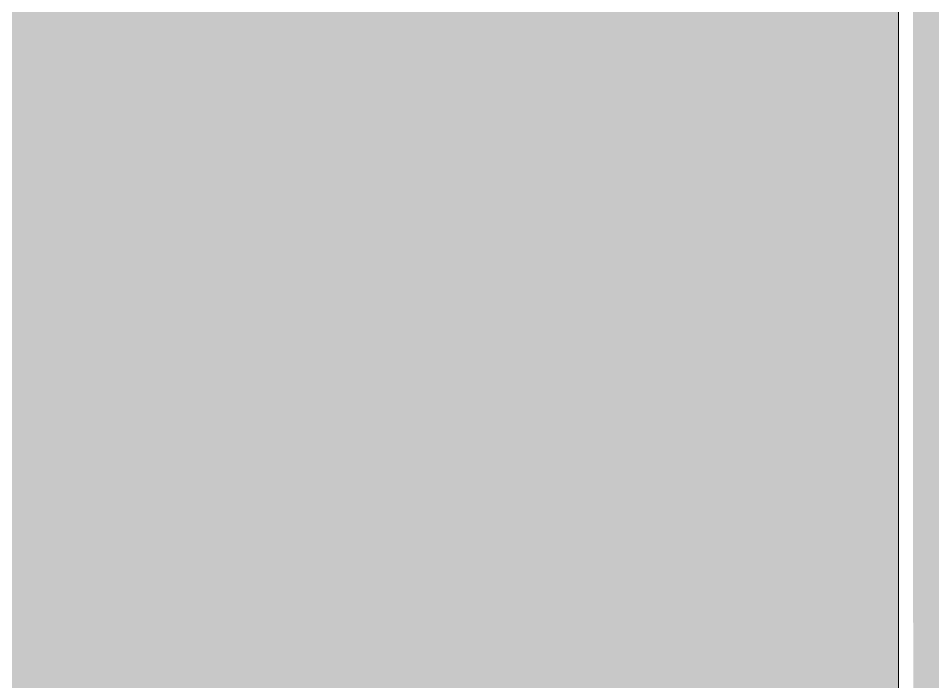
# Model space of a CAD drawing. Header units: inches. Extents: x 1750 to 8392, y -297 to 660.
# Drawn here: x 2295.2341 to 2295.5646, y 157.5832 to 157.8229 of the extents above; entities that cross this region are included whole.
import ezdxf

# ---------------------------------------------------------------- set-up
doc = ezdxf.new("R2010")
doc.units = ezdxf.units.IN
doc.header["$MEASUREMENT"] = 0
doc.layers.add('A-FLOR-HRAL', color=11, linetype='Continuous', lineweight=9)

# ---------------------------------------------------------------- blocks, each defined once
blk = doc.blocks.new('Railing - Baluster_01-V32-BUILDING ELEVATION - EAST')
at = {"layer": 'A-FLOR-HRAL'}
blk.add_hatch(color=256, dxfattribs=at).paths.add_polyline_path([(2296.73328, 136.25), (2296.73328, 177.15484), (2295.55218, 177.15484), (2295.56333, 136.25)], flags=0)
blk.add_line((2295.55218, 136.25), (2295.55218, 177.15484), dxfattribs=at)
blk = doc.blocks.new('Railing - Railing-2567109-BUILDING ELEVATION - EAST')
at = {"layer": 'A-FLOR-HRAL'}
h = blk.add_hatch(color=256, dxfattribs=at)
h.paths.add_polyline_path([(2253.73546, 157.57361), (2295.55218, 157.57361), (2295.55218, 158.04687), (2249.48919, 158.04687), (2249.48919, 157.57361), (2253.66536, 157.57361)], flags=0)
h.paths.add_polyline_path([(2217.97548, 157.57361), (2248.30809, 157.57361), (2248.30809, 158.04687), (2218.44874, 158.04687)], flags=0)
h.paths.add_polyline_path([(2326.59263, 157.57361), (2326.59263, 158.04687), (2296.73328, 158.04687), (2296.73328, 157.57361), (2324.89191, 157.57361)], flags=0)
h.paths.add_polyline_path([(2328.247, 157.57361), (2327.77374, 158.04687), (2327.77374, 157.57361)], flags=0)
blk.add_blockref('Railing - Baluster_01-V32-BUILDING ELEVATION - EAST', (0, 0))

msp = doc.modelspace()

# ---------------------------------------------------------------- block references
at = {"layer": 'A-FLOR-HRAL'}
msp.add_blockref('Railing - Railing-2567109-BUILDING ELEVATION - EAST', (0, 0), dxfattribs=at)

doc.saveas('drawing.dxf')
